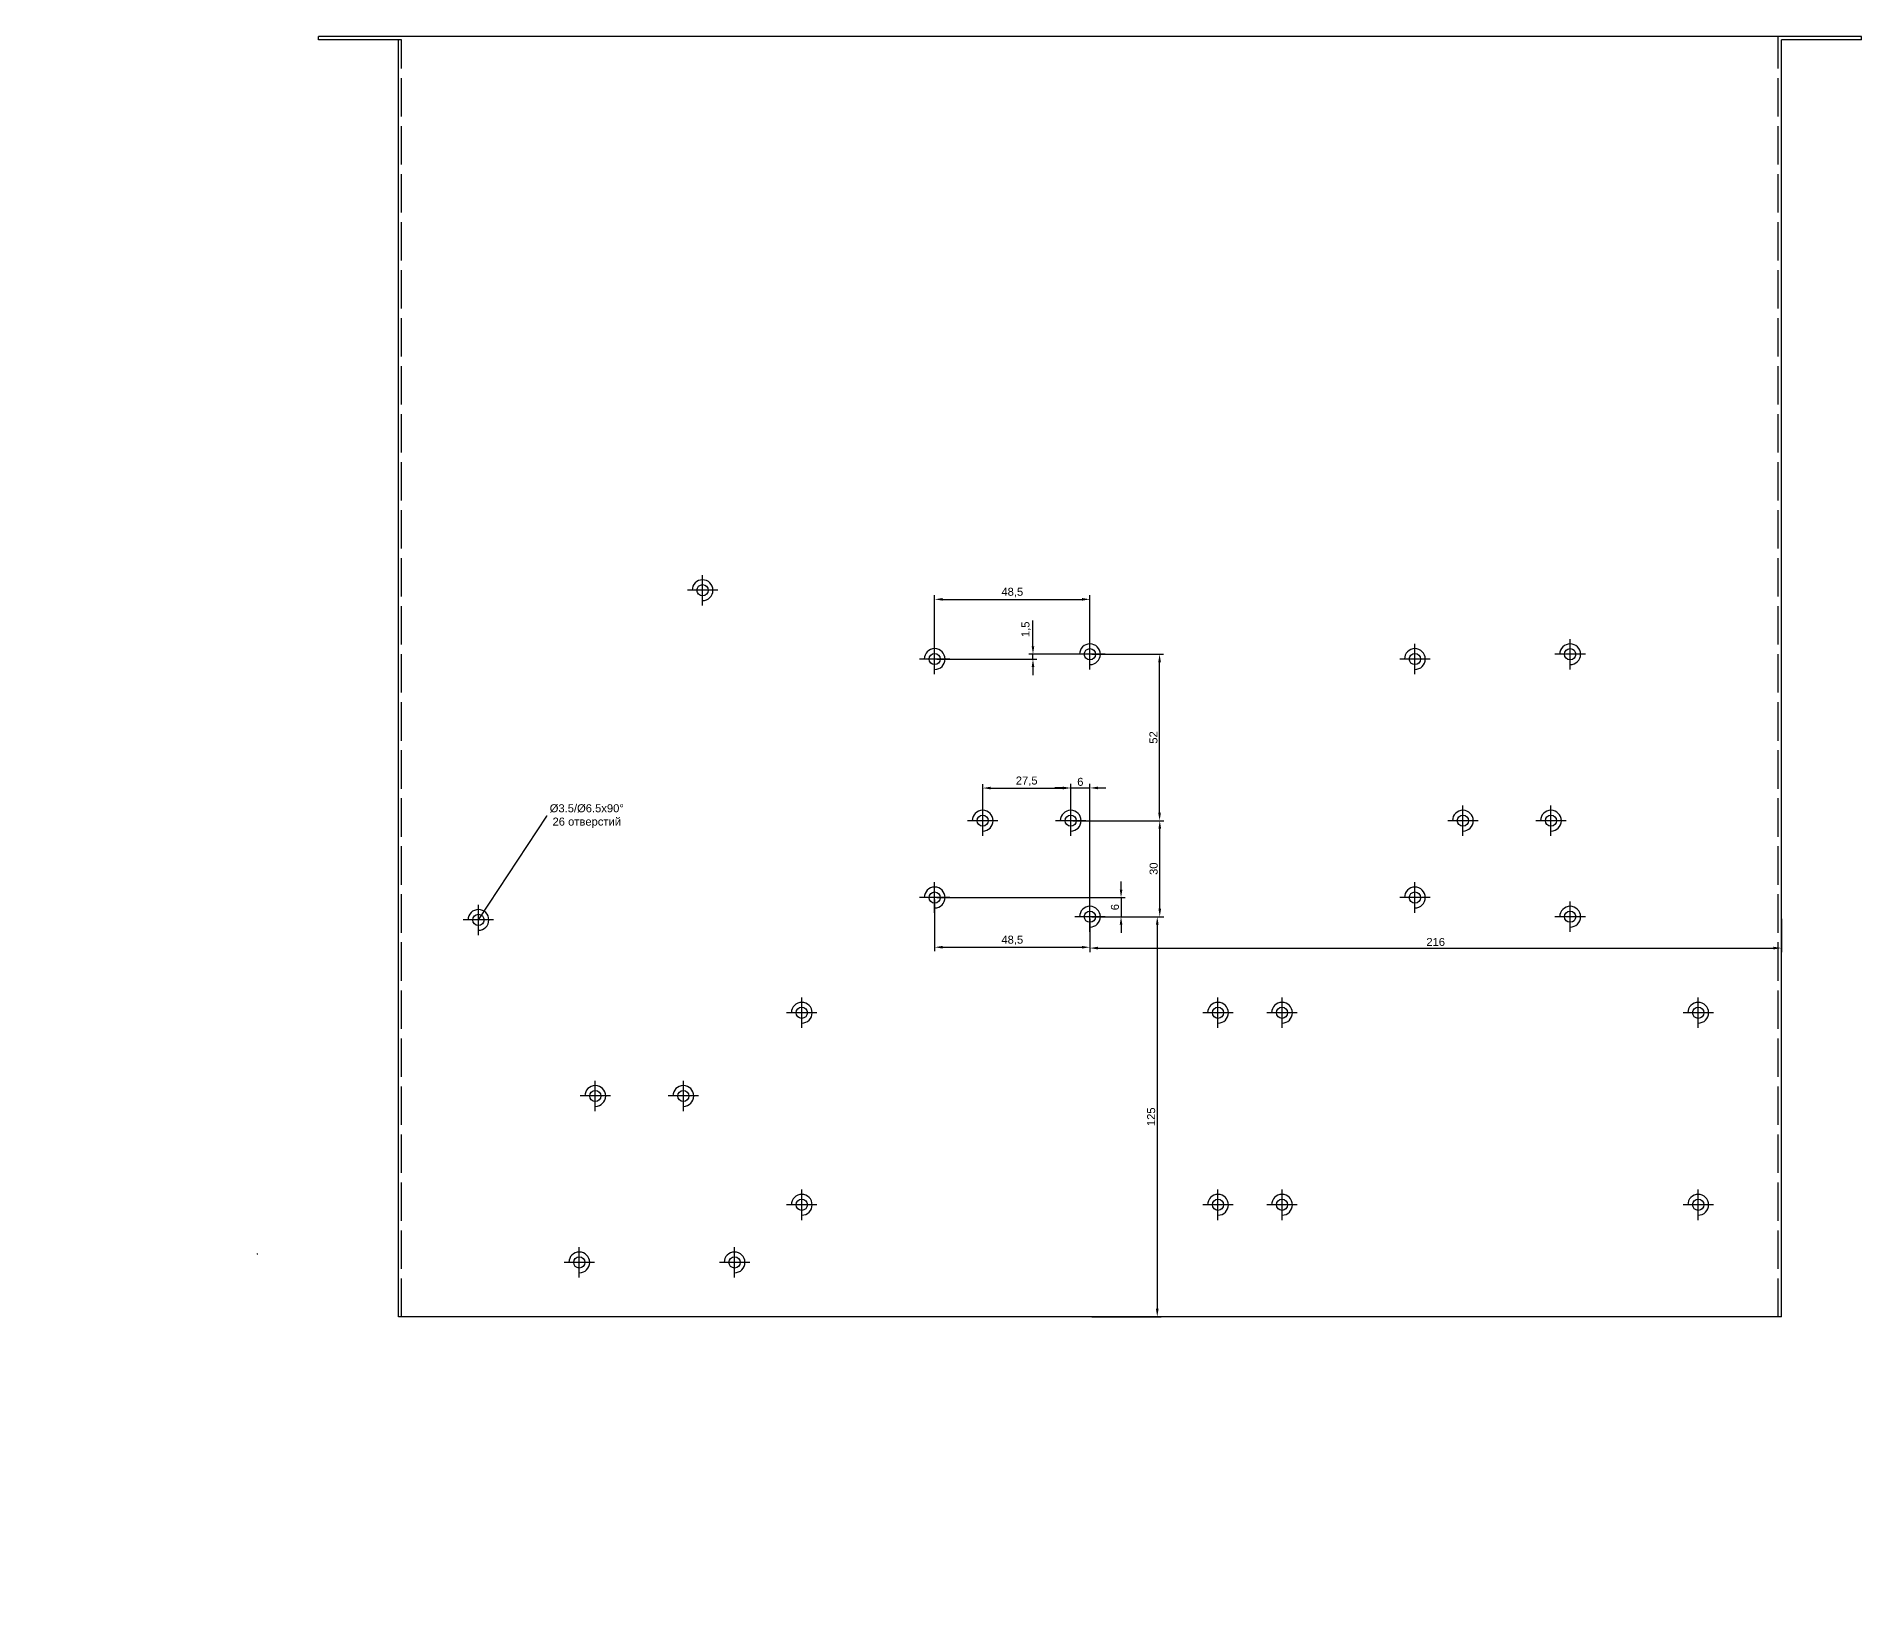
# Model space of a CAD drawing. Header units: millimetres. Extents: x 1397 to 3075, y -708 to 1076.
# Drawn here: x 1911 to 2481, y -708 to -223 of the extents above; entities that cross this region are included whole.
import ezdxf

# ---------------------------------------------------------------- set-up
doc = ezdxf.new("R2010")
doc.units = ezdxf.units.MM
doc.linetypes.add('ACAD_ISO02W100', pattern=[15, 12, -3])
doc.layers.add('Dim', color=210, linetype='Continuous')
doc.styles.get("Standard").update_dxf_attribs({"font": 'arial.ttf'})
doc.dimstyles.new('ISO-25', dxfattribs={"dimtxt": 2.5, "dimasz": 2.5, "dimexe": 1.25, "dimexo": 0.625, "dimtad": 1, "dimtxsty": 'Standard', "dimcen": 2.5, "dimadec": 0, "dimazin": 0, "dimtfac": 1, "dimtmove": 0, "dimatfit": 3, "dimfxl": 1, "dimarcsym": 0})
doc.dimstyles.get("Standard").update_dxf_attribs({"dimtxt": 0.18, "dimasz": 0.18, "dimexe": 0.18, "dimexo": 0.0625, "dimgap": 0.09, "dimtad": 0, "dimtih": 1, "dimtoh": 1, "dimdec": 4, "dimzin": 0, "dimdsep": 46, "dimtxsty": 'Standard', "dimcen": 0.09, "dimadec": 0, "dimazin": 0, "dimtfac": 1, "dimtdec": 4, "dimtofl": 0, "dimtmove": 0, "dimatfit": 3, "dimfxl": 1, "dimtolj": 1, "dimtzin": 0, "dimarcsym": 0})

# ---------------------------------------------------------------- blocks, each defined once
blk = doc.blocks.new('*D339')
at = {"layer": 'Defpoints', "color": 0, "transparency": 16777216}
for p in [(2049.01, -498.98), (1910.96, -708.07)]:
    blk.add_point(p, dxfattribs=at)
at = {"layer": 'Dim', "color": 0, "lineweight": -2, "transparency": 16777216}
for p, q in [((2070.28, -466.76), (2049.11, -498.83)), ((2070.46, -466.76), (2070.28, -466.76)), ((1979.89, -603.52), (1980.07, -603.52)), ((1979.98, -603.61), (1979.98, -603.43))]:
    blk.add_line(p, q, dxfattribs=at)
at = {"layer": 'Dim', "color": 0, "transparency": 16777216}
blk.add_solid([(2049.08, -498.81), (2049.13, -498.84), (2049.01, -498.98)], dxfattribs=at)
at = {"layer": 'Dim', "color": 0, "transparency": 16777216, "insert": (2082.84, -466.76), "char_height": 2.5, "attachment_point": 5}
blk.add_mtext('\\A1;%%C3.5/%%C6.5x90%%D\\P26 отверстий', dxfattribs=at)
blk = doc.blocks.new('*D376')
at = {"layer": 'Defpoints', "color": 0, "transparency": 16777216}
for p in [(2240, -498.19), (2240, -623.19), (2261.03, -623.19)]:
    blk.add_point(p, dxfattribs=at)
at = {"layer": 'Dim', "color": 0, "lineweight": -2, "transparency": 16777216}
for p, q in [((2240.63, -498.19), (2262.28, -498.19)), ((2261.03, -500.69), (2261.03, -620.69)), ((2240.63, -623.19), (2262.28, -623.19))]:
    blk.add_line(p, q, dxfattribs=at)
at = {"layer": 'Dim', "color": 0, "transparency": 16777216}
for points in [[(2260.61, -500.69), (2261.45, -500.69), (2261.03, -498.19)], [(2260.61, -620.69), (2261.45, -620.69), (2261.03, -623.19)]]:
    blk.add_solid(points, dxfattribs=at)
at = {"layer": 'Dim', "color": 0, "transparency": 16777216, "insert": (2259.13, -560.69), "char_height": 2.5, "attachment_point": 5, "rotation": 90}
blk.add_mtext('125', dxfattribs=at)
blk = doc.blocks.new('*D377')
at = {"layer": 'Defpoints', "color": 0, "transparency": 16777216}
for p in [(2234, -468.19), (2261.81, -468.19), (2240, -498.19)]:
    blk.add_point(p, dxfattribs=at)
at = {"layer": 'Dim', "color": 0, "lineweight": -2, "transparency": 16777216}
for p, q in [((2234.63, -468.19), (2263.06, -468.19)), ((2261.81, -495.69), (2261.81, -470.69)), ((2240.63, -498.19), (2263.06, -498.19))]:
    blk.add_line(p, q, dxfattribs=at)
at = {"layer": 'Dim', "color": 0, "transparency": 16777216}
for points in [[(2261.4, -470.69), (2262.23, -470.69), (2261.81, -468.19)], [(2261.4, -495.69), (2262.23, -495.69), (2261.81, -498.19)]]:
    blk.add_solid(points, dxfattribs=at)
at = {"layer": 'Dim', "color": 0, "transparency": 16777216, "insert": (2259.91, -483.19), "char_height": 2.5, "attachment_point": 5, "rotation": 90}
blk.add_mtext('30', dxfattribs=at)
blk = doc.blocks.new('*D378')
at = {"layer": 'Defpoints', "color": 0, "transparency": 16777216}
for p in [(2240, -416.19), (2261.76, -416.19), (2234, -468.19)]:
    blk.add_point(p, dxfattribs=at)
at = {"layer": 'Dim', "color": 0, "lineweight": -2, "transparency": 16777216}
for p, q in [((2240.63, -416.19), (2263.01, -416.19)), ((2261.76, -465.69), (2261.76, -418.69)), ((2234.63, -468.19), (2263.01, -468.19))]:
    blk.add_line(p, q, dxfattribs=at)
at = {"layer": 'Dim', "color": 0, "transparency": 16777216}
for points in [[(2261.34, -418.69), (2262.17, -418.69), (2261.76, -416.19)], [(2261.34, -465.69), (2262.17, -465.69), (2261.76, -468.19)]]:
    blk.add_solid(points, dxfattribs=at)
at = {"layer": 'Dim', "color": 0, "transparency": 16777216, "insert": (2259.85, -442.19), "char_height": 2.5, "attachment_point": 5, "rotation": 90}
blk.add_mtext('52', dxfattribs=at)
blk = doc.blocks.new('*D379')
at = {"layer": 'Defpoints', "color": 0, "transparency": 16777216}
for p in [(2191.5, -417.69), (2222.21, -416.19), (2240, -416.19)]:
    blk.add_point(p, dxfattribs=at)
at = {"layer": 'Dim', "color": 0, "lineweight": -2, "transparency": 16777216}
for p, q in [((2222.21, -413.69), (2222.21, -405.6)), ((2192.13, -417.69), (2223.46, -417.69)), ((2239.38, -416.19), (2220.96, -416.19)), ((2222.21, -417.69), (2222.21, -416.19)), ((2222.21, -420.19), (2222.21, -422.69))]:
    blk.add_line(p, q, dxfattribs=at)
at = {"layer": 'Dim', "color": 0, "transparency": 16777216}
for points in [[(2221.8, -413.69), (2222.63, -413.69), (2222.21, -416.19)], [(2221.8, -420.19), (2222.63, -420.19), (2222.21, -417.69)]]:
    blk.add_solid(points, dxfattribs=at)
at = {"layer": 'Dim', "color": 0, "transparency": 16777216, "insert": (2220.09, -408.4), "char_height": 2.5, "attachment_point": 5, "rotation": 90}
blk.add_mtext('1,5', dxfattribs=at)
blk = doc.blocks.new('*D380')
at = {"layer": 'Defpoints', "color": 0, "transparency": 16777216}
for p in [(2240, -498.19), (2456, -498.19), (2456, -507.99)]:
    blk.add_point(p, dxfattribs=at)
at = {"layer": 'Dim', "color": 0, "lineweight": -2, "transparency": 16777216}
for p, q in [((2240, -498.81), (2240, -509.24)), ((2456, -498.81), (2456, -509.24)), ((2242.5, -507.99), (2453.5, -507.99))]:
    blk.add_line(p, q, dxfattribs=at)
at = {"layer": 'Dim', "color": 0, "transparency": 16777216}
for points in [[(2242.5, -507.57), (2242.5, -508.4), (2240, -507.99)], [(2453.5, -507.57), (2453.5, -508.4), (2456, -507.99)]]:
    blk.add_solid(points, dxfattribs=at)
at = {"layer": 'Dim', "color": 0, "transparency": 16777216, "insert": (2348, -506.09), "char_height": 2.5, "attachment_point": 5}
blk.add_mtext('216', dxfattribs=at)
blk = doc.blocks.new('*D381')
at = {"layer": 'Defpoints', "color": 0, "transparency": 16777216}
for p in [(2191.5, -492.19), (2240, -498.19), (2240, -507.72)]:
    blk.add_point(p, dxfattribs=at)
at = {"layer": 'Dim', "color": 0, "lineweight": -2, "transparency": 16777216}
for p, q in [((2191.5, -492.81), (2191.5, -508.97)), ((2240, -498.81), (2240, -508.97)), ((2194, -507.72), (2237.5, -507.72))]:
    blk.add_line(p, q, dxfattribs=at)
at = {"layer": 'Dim', "color": 0, "transparency": 16777216}
for points in [[(2194, -507.31), (2194, -508.14), (2191.5, -507.72)], [(2237.5, -507.31), (2237.5, -508.14), (2240, -507.72)]]:
    blk.add_solid(points, dxfattribs=at)
at = {"layer": 'Dim', "color": 0, "transparency": 16777216, "insert": (2215.75, -505.59), "char_height": 2.5, "attachment_point": 5}
blk.add_mtext('48,5', dxfattribs=at)
blk = doc.blocks.new('*D382')
at = {"layer": 'Defpoints', "color": 0, "transparency": 16777216}
for p in [(2191.5, -492.19), (2240, -498.19), (2249.72, -498.19)]:
    blk.add_point(p, dxfattribs=at)
at = {"layer": 'Dim', "color": 0, "lineweight": -2, "transparency": 16777216}
for p, q in [((2249.72, -489.69), (2249.72, -487.19)), ((2192.13, -492.19), (2250.97, -492.19)), ((2249.72, -492.19), (2249.72, -498.19)), ((2240.63, -498.19), (2250.97, -498.19)), ((2249.72, -500.69), (2249.72, -503.19))]:
    blk.add_line(p, q, dxfattribs=at)
at = {"layer": 'Dim', "color": 0, "transparency": 16777216}
for points in [[(2249.31, -489.69), (2250.14, -489.69), (2249.72, -492.19)], [(2249.31, -500.69), (2250.14, -500.69), (2249.72, -498.19)]]:
    blk.add_solid(points, dxfattribs=at)
at = {"layer": 'Dim', "color": 0, "transparency": 16777216, "insert": (2247.82, -495.19), "char_height": 2.5, "attachment_point": 5, "rotation": 90}
blk.add_mtext('6', dxfattribs=at)
blk = doc.blocks.new('*D383')
at = {"layer": 'Defpoints', "color": 0, "transparency": 16777216}
for p in [(2234, -457.99), (2206.5, -468.19), (2234, -468.19)]:
    blk.add_point(p, dxfattribs=at)
at = {"layer": 'Dim', "color": 0, "lineweight": -2, "transparency": 16777216}
for p, q in [((2206.5, -467.56), (2206.5, -456.74)), ((2209, -457.99), (2231.5, -457.99)), ((2234, -467.56), (2234, -456.74))]:
    blk.add_line(p, q, dxfattribs=at)
at = {"layer": 'Dim', "color": 0, "transparency": 16777216}
for points in [[(2209, -457.58), (2209, -458.41), (2206.5, -457.99)], [(2231.5, -457.58), (2231.5, -458.41), (2234, -457.99)]]:
    blk.add_solid(points, dxfattribs=at)
at = {"layer": 'Dim', "color": 0, "transparency": 16777216, "insert": (2220.25, -455.87), "char_height": 2.5, "attachment_point": 5}
blk.add_mtext('27,5', dxfattribs=at)
blk = doc.blocks.new('*D384')
at = {"layer": 'Defpoints', "color": 0, "transparency": 16777216}
for p in [(2240, -399.03), (2191.5, -417.69), (2240, -416.19)]:
    blk.add_point(p, dxfattribs=at)
at = {"layer": 'Dim', "color": 0, "lineweight": -2, "transparency": 16777216}
for p, q in [((2191.5, -417.06), (2191.5, -397.78)), ((2240, -415.56), (2240, -397.78)), ((2194, -399.03), (2237.5, -399.03))]:
    blk.add_line(p, q, dxfattribs=at)
at = {"layer": 'Dim', "color": 0, "transparency": 16777216}
for points in [[(2194, -398.61), (2194, -399.45), (2191.5, -399.03)], [(2237.5, -398.61), (2237.5, -399.45), (2240, -399.03)]]:
    blk.add_solid(points, dxfattribs=at)
at = {"layer": 'Dim', "color": 0, "transparency": 16777216, "insert": (2215.75, -396.9), "char_height": 2.5, "attachment_point": 5}
blk.add_mtext('48,5', dxfattribs=at)
blk = doc.blocks.new('*D385')
at = {"layer": 'Defpoints', "color": 0, "transparency": 16777216}
for p in [(2240, -457.96), (2234, -468.19), (2240, -498.19)]:
    blk.add_point(p, dxfattribs=at)
at = {"layer": 'Dim', "color": 0, "lineweight": -2, "transparency": 16777216}
for p, q in [((2231.5, -457.96), (2229, -457.96)), ((2234, -467.56), (2234, -456.71)), ((2234, -457.96), (2240, -457.96)), ((2240, -497.56), (2240, -456.71)), ((2242.5, -457.96), (2245, -457.96))]:
    blk.add_line(p, q, dxfattribs=at)
at = {"layer": 'Dim', "color": 0, "transparency": 16777216}
for points in [[(2231.5, -457.54), (2231.5, -458.37), (2234, -457.96)], [(2242.5, -457.54), (2242.5, -458.37), (2240, -457.96)]]:
    blk.add_solid(points, dxfattribs=at)
at = {"layer": 'Dim', "color": 0, "transparency": 16777216, "insert": (2237, -456.06), "char_height": 2.5, "attachment_point": 5}
blk.add_mtext('6', dxfattribs=at)

msp = doc.modelspace()

# ---------------------------------------------------------------- linework, layer by layer
for p, q in [((2481, -223.18821), (1999, -223.18821)), ((1999, -224.18821), (1999, -223.18821)), ((2025, -224.18821), (1999, -224.18821)), ((2024, -623.18821), (2024, -224.18821)), ((2481, -224.18821), (2456, -224.18821)), ((2456, -623.18821), (2456, -224.18821)), ((2481, -224.18821), (2481, -223.18821)), ((2119, -400.93821), (2119, -391.43821)), ((2123.75, -396.18821), (2114.25, -396.18821)), ((2191.5, -422.43821), (2191.5, -412.93821)), ((2240, -420.93821), (2240, -411.43821)), ((2341.5, -422.43821), (2341.5, -412.93821)), ((2390, -420.93821), (2390, -411.43821)), ((2196.25, -417.68821), (2186.75, -417.68821)), ((2244.75, -416.18821), (2235.25, -416.18821)), ((2346.25, -417.68821), (2336.75, -417.68821)), ((2394.75, -416.18821), (2385.25, -416.18821)), ((2206.5, -472.93821), (2206.5, -463.43821)), ((2234, -472.93821), (2234, -463.43821)), ((2356.5, -472.93821), (2356.5, -463.43821)), ((2384, -472.93821), (2384, -463.43821)), ((2211.25, -468.18821), (2201.75, -468.18821)), ((2238.75, -468.18821), (2229.25, -468.18821)), ((2361.25, -468.18821), (2351.75, -468.18821)), ((2388.75, -468.18821), (2379.25, -468.18821)), ((2191.5, -496.93821), (2191.5, -487.43821)), ((2341.5, -496.93821), (2341.5, -487.43821)), ((2049, -503.93821), (2049, -494.43821)), ((2196.25, -492.18821), (2186.75, -492.18821)), ((2240, -502.93821), (2240, -493.43821)), ((2346.25, -492.18821), (2336.75, -492.18821)), ((2390, -502.93821), (2390, -493.43821)), ((2053.75, -499.18821), (2044.25, -499.18821)), ((2244.75, -498.18821), (2235.25, -498.18821)), ((2394.75, -498.18821), (2385.25, -498.18821)), ((2150, -532.93821), (2150, -523.43821)), ((2280, -532.93821), (2280, -523.43821)), ((2300, -532.93821), (2300, -523.43821)), ((2430, -532.93821), (2430, -523.43821)), ((2154.75, -528.18821), (2145.25, -528.18821)), ((2284.75, -528.18821), (2275.25, -528.18821)), ((2304.75, -528.18821), (2295.25, -528.18821)), ((2434.75, -528.18821), (2425.25, -528.18821)), ((2085.5, -558.93821), (2085.5, -549.43821)), ((2113, -558.93821), (2113, -549.43821)), ((2090.25, -554.18821), (2080.75, -554.18821)), ((2117.75, -554.18821), (2108.25, -554.18821)), ((2150, -592.93821), (2150, -583.43821)), ((2280, -592.93821), (2280, -583.43821)), ((2300, -592.93821), (2300, -583.43821)), ((2430, -592.93821), (2430, -583.43821)), ((2154.75, -588.18821), (2145.25, -588.18821)), ((2284.75, -588.18821), (2275.25, -588.18821)), ((2304.75, -588.18821), (2295.25, -588.18821)), ((2434.75, -588.18821), (2425.25, -588.18821)), ((2080.5, -610.93821), (2080.5, -601.43821)), ((2129, -610.93821), (2129, -601.43821)), ((2085.25, -606.18821), (2075.75, -606.18821)), ((2133.75, -606.18821), (2124.25, -606.18821)), ((2456, -623.18821), (2024, -623.18821))]:
    msp.add_line(p, q)
at = {"linetype": 'ACAD_ISO02W100'}
for p, q in [((2025, -623.18821), (2025, -224.18821)), ((2455, -623.18821), (2455, -223.18821))]:
    msp.add_line(p, q, dxfattribs=at)
for centre in [(2119, -396.18821), (2191.5, -417.68821), (2240, -416.18821), (2341.5, -417.68821), (2390, -416.18821), (2206.5, -468.18821), (2234, -468.18821), (2356.5, -468.18821), (2384, -468.18821), (2191.5, -492.18821), (2341.5, -492.18821), (2049, -499.18821), (2240, -498.18821), (2390, -498.18821), (2150, -528.18821), (2280, -528.18821), (2300, -528.18821), (2430, -528.18821), (2085.5, -554.18821), (2113, -554.18821), (2150, -588.18821), (2280, -588.18821), (2300, -588.18821), (2430, -588.18821), (2080.5, -606.18821), (2129, -606.18821)]:
    msp.add_circle(centre, 1.75)
for centre in [(2119, -396.18821), (2191.5, -417.68821), (2240, -416.18821), (2341.5, -417.68821), (2390, -416.18821), (2206.5, -468.18821), (2234, -468.18821), (2356.5, -468.18821), (2384, -468.18821), (2191.5, -492.18821), (2341.5, -492.18821), (2240, -498.18821), (2390, -498.18821), (2049, -499.18821), (2150, -528.18821), (2280, -528.18821), (2300, -528.18821), (2430, -528.18821), (2085.5, -554.18821), (2113, -554.18821), (2150, -588.18821), (2280, -588.18821), (2300, -588.18821), (2430, -588.18821), (2080.5, -606.18821), (2129, -606.18821)]:
    msp.add_arc(centre, 3.25, 270, 180)

# ---------------------------------------------------------------- dimensions: what is measured, and where the dimension line sits
at = {"layer": 'Dim'}
for base, p1, p2, picture, middle in [((2240, -399.02985), (2191.5, -417.68821), (2240, -416.18821), '*D384', (2215.75, -396.90247)), ((2234, -457.99262), (2206.5, -468.18821), (2234, -468.18821), '*D383', (2220.25, -455.86523)), ((2240, -457.95811), (2234, -468.18821), (2240, -498.18821), '*D385', (2237, -456.05667)), ((2240, -507.72186), (2191.5, -492.18821), (2240, -498.18821), '*D381', (2215.75, -505.59448)), ((2456, -507.98669), (2240, -498.18821), (2456, -498.18821), '*D380', (2348, -506.08525))]:
    dim = msp.add_linear_dim(base=base, p1=p1, p2=p2, dimstyle='ISO-25', dxfattribs=at)
    dim.commit()
    dim.dimension.update_dxf_attribs({"geometry": picture, "text_midpoint": middle})
for base, p1, p2, picture, middle in [((2222.21474, -416.18821), (2191.5, -417.68821), (2240, -416.18821), '*D379', (2222.21474, -408.39575)), ((2261.0306, -623.18821), (2240, -498.18821), (2240, -623.18821), '*D376', (2261.0306, -560.68821))]:
    dim = msp.add_linear_dim(base=base, p1=p1, p2=p2, angle=90, dimstyle='ISO-25', dxfattribs=at)
    dim.commit()
    dim.dimension.update_dxf_attribs({"geometry": picture, "text_midpoint": middle, "dimtype": 160})
for base, p1, p2, picture, middle in [((2261.75512, -416.18821), (2234, -468.18821), (2240, -416.18821), '*D378', (2259.85369, -442.18821)), ((2261.81367, -468.18821), (2240, -498.18821), (2234, -468.18821), '*D377', (2259.91139, -483.18821)), ((2249.72322, -498.18821), (2191.5, -492.18821), (2240, -498.18821), '*D382', (2247.82179, -495.18821))]:
    dim = msp.add_linear_dim(base=base, p1=p1, p2=p2, angle=90, dimstyle='ISO-25', dxfattribs=at)
    dim.commit()
    dim.dimension.update_dxf_attribs({"geometry": picture, "text_midpoint": middle})
dim = msp.add_diameter_dim_2p(p1=(1910.96156, -708.06599), p2=(2049.00693, -498.97704), text='%%C3.5/%%C6.5x90%%D\\P26 отверстий', dimstyle='Standard', override={"dimtxt": 2.5, "dimgap": 1, "dimdec": 1}, dxfattribs=at)
dim.commit()
dim.dimension.update_dxf_attribs({"geometry": '*D339', "text_midpoint": (2082.84405, -466.75573), "dimtype": 163})

doc.saveas('drawing.dxf')
